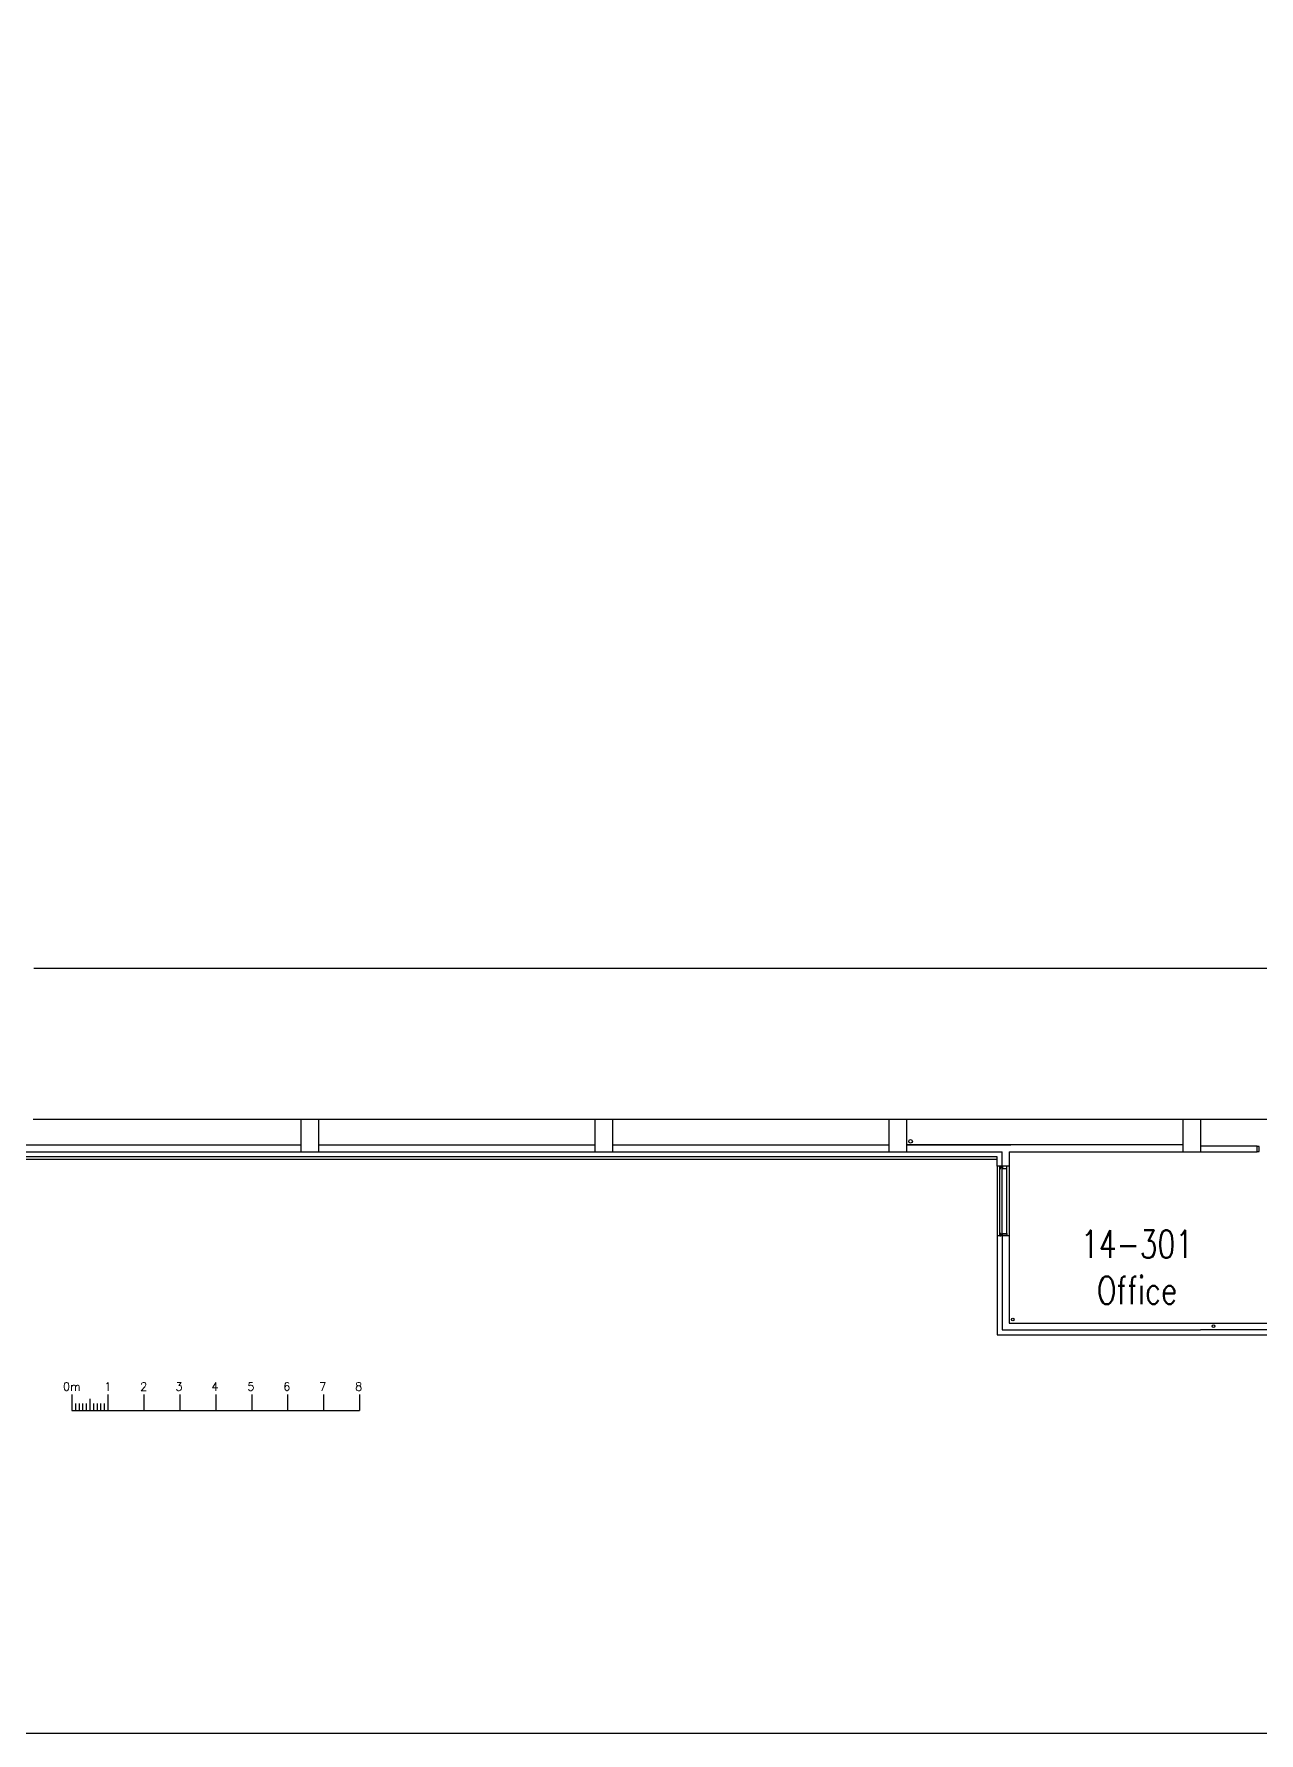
# Model space of a CAD drawing. Extents: x 11182 to 734459, y -1391328 to 152085.
# Drawn here: x 452796 to 486857, y -1382994 to -1335763 of the extents above; entities that cross this region are included whole.
import ezdxf
from ezdxf.enums import TextEntityAlignment as Align

# ---------------------------------------------------------------- set-up
doc = ezdxf.new("R2010")
doc.units = 0
doc.header["$LTSCALE"] = 500
doc.header["$MEASUREMENT"] = 0
doc.layers.get('0').update_dxf_attribs({"linetype": 'CONTINUOUS'})
doc.layers.add('0_Defpoints', color=106, linetype='CONTINUOUS', plot=False)
for name, color, linetype in [('0_room_data', 7, 'CONTINUOUS'), ('0_text', 7, 'CONTINUOUS'), ('1_Wall_Exist', 251, 'CONTINUOUS'), ('3_Text', 7, 'CONTINUOUS')]:
    doc.layers.add(name, color=color, linetype=linetype)
doc.styles.add('1_200', font='simplex.shx', dxfattribs={"width": 0.75, "height": 460})
doc.styles.get("Standard").update_dxf_attribs({"font": 'ROMANS', "height": 200})

# ---------------------------------------------------------------- blocks, each defined once
blk = doc.blocks.new('room_data')
at = {"layer": '3_Text', "style": '1_200', "width": 0.75}
for tag, p in [('ROOMNUM', (0, 0)), ('ROOMUSE', (0, -575))]:
    blk.add_attdef(tag, text='', height=345, dxfattribs=at).set_placement(p, align=Align.MIDDLE_CENTER)

msp = doc.modelspace()

# ---------------------------------------------------------------- linework, layer by layer
for p, q in [((453849, -1373587), (453849, -1374033)), ((453949, -1373834), (453949, -1374033)), ((454049, -1373834), (454049, -1374033)), ((454149, -1373834), (454149, -1374033)), ((454249, -1373834), (454249, -1374033)), ((454349, -1373701), (454349, -1374033)), ((454449, -1373834), (454449, -1374033)), ((454549, -1373834), (454549, -1374033)), ((454649, -1373834), (454649, -1374033)), ((454749, -1373834), (454749, -1374033)), ((454849, -1373587), (454849, -1374033)), ((455849, -1373587), (455849, -1374033)), ((456849, -1373587), (456849, -1374033)), ((457849, -1373587), (457849, -1374033)), ((458849, -1373587), (458849, -1374033)), ((459849, -1373587), (459849, -1374033)), ((460849, -1373587), (460849, -1374033)), ((461849, -1373587), (461849, -1374033)), ((453849, -1374033), (461849, -1374033))]:
    msp.add_line(p, q)
at = {"layer": '0_Defpoints'}
msp.add_lwpolyline([(555335, -1382994), (555335, -1288533), (409349, -1288533), (409349, -1382994)], close=True, dxfattribs=at)
at = {"layer": '1_Wall_Exist'}
for p, q in [((452796, -1361732), (511538, -1361732)), ((452776, -1365932), (511558, -1365932)), ((460718, -1365937), (460218, -1365937)), ((460218, -1365937), (460218, -1366837)), ((460718, -1366837), (460718, -1365937)), ((468892, -1365937), (468392, -1365937)), ((468392, -1365937), (468392, -1366837)), ((468892, -1366837), (468892, -1365937)), ((477068, -1365937), (476568, -1365937)), ((476568, -1365937), (476568, -1366837)), ((477068, -1366837), (477068, -1365937)), ((485243, -1365937), (484743, -1365937)), ((484743, -1365937), (484743, -1366837)), ((485243, -1366837), (485243, -1365937)), ((425288, -1366837), (479718, -1366837)), ((452543, -1366647), (460218, -1366647)), ((460218, -1366837), (460718, -1366837)), ((460718, -1366647), (468392, -1366647)), ((468392, -1366837), (468892, -1366837)), ((468892, -1366647), (476568, -1366647)), ((476568, -1366837), (477068, -1366837)), ((477068, -1366647), (479955, -1366647)), ((484743, -1366647), (477068, -1366647)), ((479718, -1367237), (479718, -1366837)), ((479908, -1366837), (485243, -1366837)), ((479908, -1366837), (479908, -1367237)), ((484743, -1366837), (486807, -1366837)), ((486807, -1366681), (485243, -1366681)), ((486807, -1366837), (486807, -1366681)), ((425084, -1367041), (479577, -1367041)), ((479577, -1366978), (425270, -1366978)), ((479577, -1367237), (479577, -1366978)), ((479908, -1367237), (479577, -1367237)), ((479577, -1367237), (479577, -1369169)), ((479652, -1369105), (479652, -1367300)), ((479682, -1367261), (479682, -1367277)), ((479718, -1369105), (479718, -1367301)), ((479846, -1369105), (479846, -1367301)), ((479908, -1367237), (479908, -1369169)), ((479908, -1369169), (479577, -1369169)), ((479577, -1369169), (479577, -1371927)), ((479718, -1369169), (479718, -1371787)), ((479908, -1369169), (479908, -1371597)), ((479577, -1371927), (488310, -1371927)), ((479718, -1371787), (485233, -1371787)), ((479908, -1371597), (488008, -1371597)), ((485233, -1371787), (485235, -1371778)), ((485235, -1371778), (488309, -1371778))]:
    msp.add_line(p, q, dxfattribs=at)
at = {"layer": '1_Wall_Exist', "elevation": 0}
for points in [[(486807, -1366829), (486857, -1366829), (486857, -1366689), (486807, -1366689)], [(479676, -1367261), (479718, -1367261)], [(479718, -1367277), (479676, -1367277)]]:
    msp.add_lwpolyline(points, dxfattribs=at)
for points in [[(479673, -1367238, -1.25595), (479670, -1367239), (479654, -1367239), (479654, -1367299), (479670, -1367299, -1.25595), (479673, -1367299), (479676, -1367299, -0.36397), (479676, -1367300), (479676, -1367300), (479652, -1367300), (479652, -1367237), (479676, -1367237), (479676, -1367237, -0.36397), (479676, -1367238)], [(479668, -1367294, -0.104064), (479668, -1367294), (479664, -1367292, 0.541623), (479662, -1367293), (479662, -1367294, 0.297334), (479663, -1367295), (479670, -1367298, -1), (479674, -1367299), (479676, -1367300), (479678, -1367299), (479678, -1367298), (479676, -1367298), (479676, -1367239), (479678, -1367239), (479678, -1367239), (479676, -1367238), (479674, -1367238, -1), (479670, -1367239), (479663, -1367242, 0.297334), (479662, -1367243), (479662, -1367244, 0.541623), (479664, -1367245), (479668, -1367243, -0.104064), (479668, -1367243), (479672, -1367243, -0.414214), (479673, -1367244), (479673, -1367268), (479674, -1367269), (479673, -1367269), (479673, -1367293, -0.414214), (479672, -1367294)], [(479704, -1367272, 0.414214), (479705, -1367273), (479717, -1367273, 0.414214), (479718, -1367272), (479718, -1367265, 0.414214), (479717, -1367264), (479705, -1367264, 0.414214), (479704, -1367265)], [(479727, -1367295), (479727, -1367297), (479843, -1367297), (479843, -1367240), (479727, -1367240), (479727, -1367243, -0.414214), (479725, -1367245), (479721, -1367245), (479721, -1367292), (479725, -1367292, -0.414214)]]:
    msp.add_lwpolyline(points, format="xyb", close=True, dxfattribs=at)
for points in [[(479676, -1367273), (479681, -1367273, 0.414214), (479681, -1367272), (479681, -1367265, 0.414214), (479681, -1367265), (479676, -1367265)], [(479682, -1367265), (479683, -1367265), (479684, -1367266), (479684, -1367266), (479684, -1367265), (479685, -1367265), (479685, -1367266), (479685, -1367266), (479686, -1367265), (479686, -1367265), (479687, -1367266), (479687, -1367266), (479688, -1367265), (479688, -1367265), (479688, -1367266), (479689, -1367266), (479689, -1367265), (479689, -1367265), (479690, -1367266), (479690, -1367266), (479691, -1367265), (479691, -1367265), (479692, -1367266), (479692, -1367266), (479692, -1367265), (479693, -1367265), (479693, -1367266), (479693, -1367266), (479694, -1367265), (479694, -1367265), (479695, -1367266), (479695, -1367266), (479696, -1367265), (479696, -1367265), (479696, -1367266), (479697, -1367266), (479697, -1367265), (479697, -1367265), (479698, -1367266), (479698, -1367266), (479698, -1367265, -0.627131), (479698, -1367272), (479697, -1367272), (479697, -1367272), (479697, -1367272), (479696, -1367272), (479696, -1367272), (479696, -1367272), (479695, -1367272), (479695, -1367272), (479694, -1367272), (479694, -1367272), (479693, -1367272), (479693, -1367272), (479693, -1367272), (479692, -1367272), (479692, -1367272), (479692, -1367272), (479691, -1367272), (479691, -1367272), (479690, -1367272), (479690, -1367272), (479689, -1367272), (479689, -1367272), (479689, -1367272), (479688, -1367272), (479688, -1367272), (479688, -1367272), (479687, -1367272), (479687, -1367272), (479686, -1367272), (479686, -1367272), (479685, -1367272), (479685, -1367272), (479685, -1367272), (479684, -1367272), (479684, -1367272), (479684, -1367272), (479683, -1367272), (479683, -1367272), (479682, -1367272)], [(479718, -1367277), (479718, -1367295, 0.414214), (479719, -1367296), (479720, -1367296), (479720, -1367295), (479723, -1367295, -0.414214), (479724, -1367297), (479724, -1367297, -0.414214), (479723, -1367299), (479720, -1367299), (479720, -1367298), (479719, -1367298, 0.414214), (479718, -1367299), (479718, -1367301), (479846, -1367301), (479846, -1367237), (479718, -1367237), (479718, -1367238), (479719, -1367239), (479720, -1367239), (479720, -1367238), (479723, -1367238, -0.414214), (479724, -1367240), (479724, -1367241, -0.414214), (479723, -1367242), (479720, -1367242), (479720, -1367242), (479719, -1367242, 0.414214), (479718, -1367242), (479718, -1367261)]]:
    msp.add_lwpolyline(points, format="xyb", dxfattribs=at)
at = {"layer": '1_Wall_Exist'}
for points in [[(479673, -1369167, 1.25595), (479670, -1369167), (479654, -1369167), (479654, -1369107), (479670, -1369107, 1.25595), (479673, -1369106), (479676, -1369106, 0.36397), (479676, -1369105), (479676, -1369105), (479652, -1369105), (479652, -1369169), (479676, -1369169), (479676, -1369168, 0.36397), (479676, -1369168)], [(479668, -1369111, 0.104064), (479668, -1369111), (479664, -1369113, -0.541623), (479662, -1369112), (479662, -1369111, -0.297334), (479663, -1369110), (479670, -1369107, 1), (479673, -1369106), (479676, -1369106), (479678, -1369107), (479678, -1369107), (479676, -1369107), (479676, -1369166), (479678, -1369166), (479678, -1369167), (479676, -1369168), (479673, -1369167, 1), (479670, -1369167), (479663, -1369163, -0.297334), (479662, -1369162), (479662, -1369161, -0.541623), (479664, -1369160), (479668, -1369162, 0.104064), (479668, -1369162), (479672, -1369162, 0.414214), (479673, -1369161), (479673, -1369137), (479673, -1369137), (479673, -1369136), (479673, -1369112, 0.414214), (479672, -1369111)], [(479704, -1369133, -0.414214), (479705, -1369132), (479717, -1369132, -0.414214), (479718, -1369133), (479718, -1369141, -0.414214), (479717, -1369142), (479705, -1369142, -0.414214), (479704, -1369141)], [(479727, -1369111), (479727, -1369108), (479843, -1369108), (479843, -1369166), (479727, -1369166), (479727, -1369163, 0.414214), (479724, -1369160), (479721, -1369160), (479721, -1369114), (479724, -1369114, 0.414214)]]:
    msp.add_lwpolyline(points, format="xyb", close=True, dxfattribs=at)
for points in [[(479718, -1369129), (479676, -1369129)], [(479676, -1369145), (479718, -1369145)], [(479682, -1369145), (479682, -1369129)]]:
    msp.add_lwpolyline(points, dxfattribs=at)
for points in [[(479676, -1369133), (479680, -1369133, -0.414214), (479681, -1369134), (479681, -1369140, -0.414214), (479680, -1369141), (479676, -1369141)], [(479682, -1369141), (479683, -1369141), (479683, -1369140), (479684, -1369140), (479684, -1369141), (479685, -1369141), (479685, -1369140), (479685, -1369140), (479686, -1369141), (479686, -1369141), (479687, -1369140), (479687, -1369140), (479687, -1369141), (479688, -1369141), (479688, -1369140), (479689, -1369140), (479689, -1369141), (479689, -1369141), (479690, -1369140), (479690, -1369140), (479691, -1369141), (479691, -1369141), (479691, -1369140), (479692, -1369140), (479692, -1369141), (479693, -1369141), (479693, -1369140), (479693, -1369140), (479694, -1369141), (479694, -1369141), (479695, -1369140), (479695, -1369140), (479695, -1369141), (479696, -1369141), (479696, -1369140), (479697, -1369140), (479697, -1369141), (479697, -1369141), (479698, -1369140), (479698, -1369140), (479698, -1369140, 0.627131), (479698, -1369133), (479697, -1369134), (479697, -1369134), (479697, -1369133), (479696, -1369133), (479696, -1369134), (479695, -1369134), (479695, -1369133), (479695, -1369133), (479694, -1369134), (479694, -1369134), (479693, -1369133), (479693, -1369133), (479693, -1369134), (479692, -1369134), (479692, -1369133), (479691, -1369133), (479691, -1369134), (479691, -1369134), (479690, -1369133), (479690, -1369133), (479689, -1369134), (479689, -1369134), (479689, -1369133), (479688, -1369133), (479688, -1369134), (479687, -1369134), (479687, -1369133), (479687, -1369133), (479686, -1369134), (479686, -1369134), (479685, -1369133), (479685, -1369133), (479685, -1369134), (479684, -1369134), (479684, -1369133), (479683, -1369133), (479683, -1369134), (479683, -1369134), (479682, -1369133)], [(479718, -1369129), (479718, -1369110, -0.414214), (479719, -1369110), (479719, -1369110), (479719, -1369110), (479723, -1369110, 0.414214), (479724, -1369109), (479724, -1369108, 0.414214), (479723, -1369106), (479719, -1369106), (479719, -1369107), (479719, -1369107, -0.414214), (479718, -1369106), (479718, -1369105), (479846, -1369105), (479846, -1369169), (479718, -1369169), (479718, -1369167), (479719, -1369166), (479719, -1369166), (479719, -1369167), (479723, -1369167, 0.414214), (479724, -1369166), (479724, -1369165, 0.414214), (479723, -1369163), (479719, -1369163), (479719, -1369164), (479719, -1369164, -0.414214), (479718, -1369163), (479718, -1369145)]]:
    msp.add_lwpolyline(points, format="xyb", dxfattribs=at)
for centre, radius in [((477168, -1366547), 50), ((480008, -1371497), 37.5), ((485591, -1371687), 37.5)]:
    msp.add_circle(centre, radius, dxfattribs=at)

# ---------------------------------------------------------------- block references
at = {"layer": '0_room_data', "xscale": 2.232748802166406, "yscale": 2.232748802166406, "zscale": 2.232748802166406}
msp.add_blockref('room_data', (483465, -1369404), dxfattribs=at).add_auto_attribs({'ROOMNUM': '14-301', 'ROOMUSE': 'Office'})

# ---------------------------------------------------------------- texts
at = {"layer": '0_text'}
for s, p in [('0m', (453849, -1373362)), ('1', (454849, -1373362)), ('2', (455849, -1373362)), ('3', (456826, -1373362)), ('4', (457826, -1373362)), ('5', (458826, -1373362)), ('6', (459826, -1373362)), ('7', (460826, -1373362)), ('8', (461826, -1373362))]:
    msp.add_text(s, height=231, rotation=0, dxfattribs=at).set_placement(p, align=Align.MIDDLE_CENTER)

doc.saveas('drawing.dxf')
